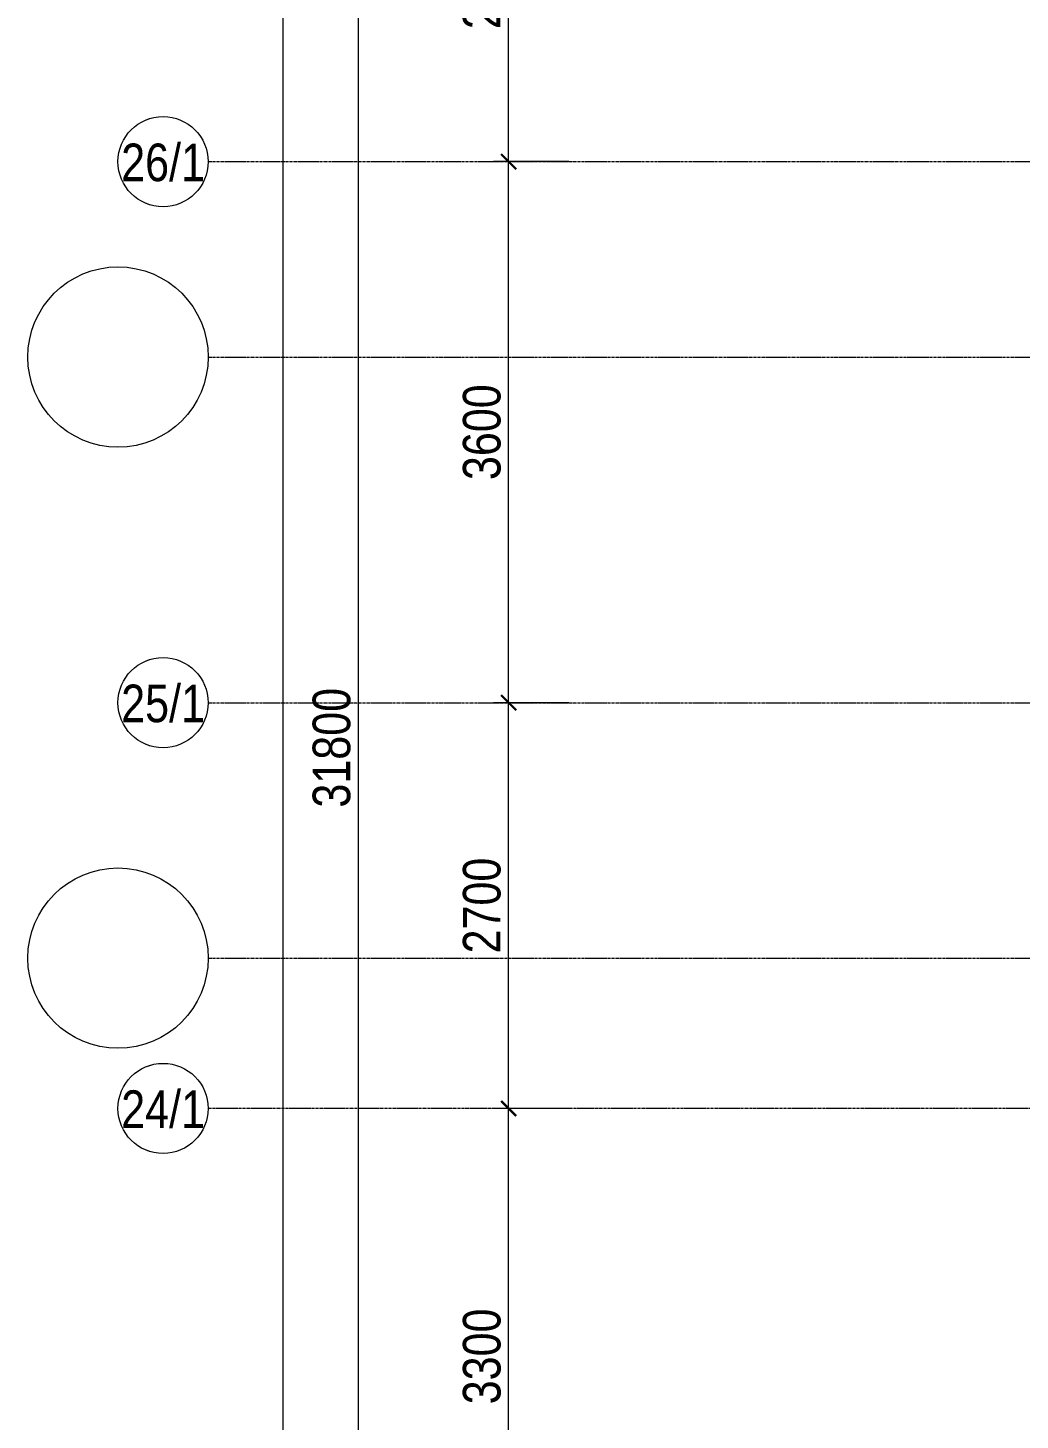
# Model space of a CAD drawing. Header units: millimetres. Extents: x 470010 to 1231400, y -134005 to 421770.
# Drawn here: x 665719 to 672323, y -13485 to -4221 of the extents above; entities that cross this region are included whole.
import ezdxf
from ezdxf.enums import TextEntityAlignment as Align

# ---------------------------------------------------------------- set-up
doc = ezdxf.new("R2010")
doc.units = ezdxf.units.MM
doc.linetypes.add('CENTER2', pattern=[28.575, 19.05, -3.175, 3.175, -3.175])
doc.layers.get('Defpoints').update_dxf_attribs({"color": 140})
doc.layers.add('АР_Делит', color=120, linetype='Continuous', lineweight=0, plot=False)
doc.layers.add('РД_Оси_100', color=7, linetype='Continuous', lineweight=0, true_color=0x525252)
doc.layers.add('РД_Оси_размер', color=8, linetype='Continuous', lineweight=0)
doc.styles.add('style1', font='ARIALN.TTF')
doc.styles.add('ккк', font='isocpeur.ttf', dxfattribs={"width": 0.85, "oblique": 15})
doc.dimstyles.new('Dim100_ареал', dxfattribs={"dimscale": 100, "dimtxt": 2.5, "dimasz": 1, "dimexe": 1, "dimexo": 1, "dimgap": 0.5, "dimtad": 1, "dimzin": 12, "dimdsep": 46, "dimtxsty": 'style1', "dimblk": 'ARCHTICK', "dimcen": 1, "dimdle": 1, "dimclrd": 256, "dimclre": 256, "dimaunit": 1, "dimadec": 0, "dimazin": 3, "dimtfac": 1, "dimtmove": 1, "dimatfit": 3, "dimldrblk": 'OPEN30', "dimfxl": 4, "dimfxlon": 1, "dimtolj": 1, "dimtzin": 0, "dimlwd": 9, "dimlwe": 9, "dimarcsym": 0})

# ---------------------------------------------------------------- blocks, each defined once
blk = doc.blocks.new('A-iden')
at = {"linetype": 'Continuous', "lineweight": 5}
blk.add_circle((0, -4), 3, dxfattribs=at)
at = {"color": 0, "linetype": 'Continuous', "lineweight": 20, "style": 'ккк', "width": 0.85}
blk.add_attdef('ID', text='', height=4, dxfattribs=at).set_placement((0.314, -3.853), align=Align.MIDDLE_CENTER)
blk = doc.blocks.new('_ArchTick')
at = {"color": 0, "linetype": 'ByBlock', "const_width": 0.15}
blk.add_lwpolyline([(-0.5, -0.5), (0.5, 0.5)], dxfattribs=at)
blk = doc.blocks.new('*D154')
at = {"layer": 'Defpoints', "color": 0, "transparency": 16777216}
for p in [(-5455, 134700), (-2955, 134700), (-2955, 0)]:
    blk.add_point(p, dxfattribs=at)
at = {"layer": 'РД_Оси_размер', "lineweight": 9, "transparency": 16777216}
for p, q in [((-5455, -100), (-5455, 134800)), ((-5055, 134700), (-5555, 134700)), ((-5055, 0), (-5555, 0))]:
    blk.add_line(p, q, dxfattribs=at)
at = {"layer": 'РД_Оси_размер', "lineweight": 9, "transparency": 16777216, "xscale": 100, "yscale": 100, "zscale": 100}
for p, rotation in [((-5455, 134700), 90), ((-5455, 0), 270)]:
    blk.add_blockref('_ArchTick', p, dxfattribs=dict(at, rotation=rotation))
at = {"layer": 'РД_Оси_размер', "color": 0, "transparency": 16777216, "insert": (-5632.6, 67350), "char_height": 250, "attachment_point": 5, "rotation": 90, "style": 'style1'}
blk.add_mtext('\\A1;134700', dxfattribs=at)
blk = doc.blocks.new('_Open30')
at = {"color": 0, "linetype": 'ByBlock', "lineweight": -2}
for p, q in [((-1, 0.268), (0, 0)), ((0, 0), (-1, -0.268)), ((0, 0), (-1, 0))]:
    blk.add_line(p, q, dxfattribs=at)
blk = doc.blocks.new('*D175')
at = {"layer": 'Defpoints', "color": 0, "transparency": 16777216}
for p in [(-3955, 82200), (-2955, 82200), (-2955, 78900)]:
    blk.add_point(p, dxfattribs=at)
at = {"layer": 'РД_Оси_размер', "lineweight": 9, "transparency": 16777216}
for p, q in [((-3955, 78800), (-3955, 82300)), ((-3555, 82200), (-4055, 82200)), ((-3555, 78900), (-4055, 78900))]:
    blk.add_line(p, q, dxfattribs=at)
at = {"layer": 'РД_Оси_размер', "lineweight": 9, "transparency": 16777216, "xscale": 100, "yscale": 100, "zscale": 100}
for p, rotation in [((-3955, 82200), 90), ((-3955, 78900), 270)]:
    blk.add_blockref('_ArchTick', p, dxfattribs=dict(at, rotation=rotation))
at = {"layer": 'РД_Оси_размер', "color": 0, "transparency": 16777216, "insert": (-4132.6, 80550), "char_height": 250, "attachment_point": 5, "rotation": 90, "style": 'style1'}
blk.add_mtext('\\A1;3300', dxfattribs=at)
blk = doc.blocks.new('*D176')
at = {"layer": 'Defpoints', "color": 0, "transparency": 16777216}
for p in [(-3955, 84900), (-2955, 84900), (-2955, 82200)]:
    blk.add_point(p, dxfattribs=at)
at = {"layer": 'РД_Оси_размер', "lineweight": 9, "transparency": 16777216}
for p, q in [((-3955, 82100), (-3955, 85000)), ((-3555, 84900), (-4055, 84900)), ((-3555, 82200), (-4055, 82200))]:
    blk.add_line(p, q, dxfattribs=at)
at = {"layer": 'РД_Оси_размер', "lineweight": 9, "transparency": 16777216, "xscale": 100, "yscale": 100, "zscale": 100}
for p, rotation in [((-3955, 84900), 90), ((-3955, 82200), 270)]:
    blk.add_blockref('_ArchTick', p, dxfattribs=dict(at, rotation=rotation))
at = {"layer": 'РД_Оси_размер', "color": 0, "transparency": 16777216, "insert": (-4132.6, 83550), "char_height": 250, "attachment_point": 5, "rotation": 90, "style": 'style1'}
blk.add_mtext('\\A1;2700', dxfattribs=at)
blk = doc.blocks.new('*D177')
at = {"layer": 'Defpoints', "color": 0, "transparency": 16777216}
for p in [(-3955, 88500), (-2955, 88500), (-2955, 84900)]:
    blk.add_point(p, dxfattribs=at)
at = {"layer": 'РД_Оси_размер', "lineweight": 9, "transparency": 16777216}
for p, q in [((-3955, 84800), (-3955, 88600)), ((-3555, 88500), (-4055, 88500)), ((-3555, 84900), (-4055, 84900))]:
    blk.add_line(p, q, dxfattribs=at)
at = {"layer": 'РД_Оси_размер', "lineweight": 9, "transparency": 16777216, "xscale": 100, "yscale": 100, "zscale": 100}
for p, rotation in [((-3955, 88500), 90), ((-3955, 84900), 270)]:
    blk.add_blockref('_ArchTick', p, dxfattribs=dict(at, rotation=rotation))
at = {"layer": 'РД_Оси_размер', "color": 0, "transparency": 16777216, "insert": (-4132.6, 86700), "char_height": 250, "attachment_point": 5, "rotation": 90, "style": 'style1'}
blk.add_mtext('\\A1;3600', dxfattribs=at)
blk = doc.blocks.new('*D178')
at = {"layer": 'Defpoints', "color": 0, "transparency": 16777216}
for p in [(-3955, 90900), (-2955, 90900), (-2955, 88500)]:
    blk.add_point(p, dxfattribs=at)
at = {"layer": 'РД_Оси_размер', "lineweight": 9, "transparency": 16777216}
for p, q in [((-3955, 88400), (-3955, 91000)), ((-3555, 90900), (-4055, 90900)), ((-3555, 88500), (-4055, 88500))]:
    blk.add_line(p, q, dxfattribs=at)
at = {"layer": 'РД_Оси_размер', "lineweight": 9, "transparency": 16777216, "xscale": 100, "yscale": 100, "zscale": 100}
for p, rotation in [((-3955, 90900), 90), ((-3955, 88500), 270)]:
    blk.add_blockref('_ArchTick', p, dxfattribs=dict(at, rotation=rotation))
at = {"layer": 'РД_Оси_размер', "color": 0, "transparency": 16777216, "insert": (-4132.6, 89700), "char_height": 250, "attachment_point": 5, "rotation": 90, "style": 'style1'}
blk.add_mtext('\\A1;2400', dxfattribs=at)
blk = doc.blocks.new('*D199')
at = {"layer": 'Defpoints', "color": 0, "transparency": 16777216}
for p in [(-4955, 100500), (-2955, 100500), (-2955, 68700)]:
    blk.add_point(p, dxfattribs=at)
at = {"layer": 'РД_Оси_размер', "lineweight": 9, "transparency": 16777216}
for p, q in [((-4955, 68600), (-4955, 100600)), ((-4555, 100500), (-5055, 100500)), ((-4555, 68700), (-5055, 68700))]:
    blk.add_line(p, q, dxfattribs=at)
at = {"layer": 'РД_Оси_размер', "lineweight": 9, "transparency": 16777216, "xscale": 100, "yscale": 100, "zscale": 100}
for p, rotation in [((-4955, 100500), 90), ((-4955, 68700), 270)]:
    blk.add_blockref('_ArchTick', p, dxfattribs=dict(at, rotation=rotation))
at = {"layer": 'РД_Оси_размер', "color": 0, "transparency": 16777216, "insert": (-5132.6, 84600), "char_height": 250, "attachment_point": 5, "rotation": 90, "style": 'style1'}
blk.add_mtext('\\A1;31800', dxfattribs=at)
blk = doc.blocks.new('СОШ_2200_АР_ОСИ_М100_28.05.24')
at = {"layer": 'АР_Делит', "color": 251, "linetype": 'CENTER2', "true_color": 0x636466}
for p, q in [((-5954.958, 87200), (47367.08, 87200)), ((-5954.958, 83200), (47367.08, 83200))]:
    blk.add_line(p, q, dxfattribs=at)
at = {"layer": 'АР_Делит', "color": 251, "true_color": 0x636466}
for centre in [(-6554.958, 87200), (-6554.958, 83200)]:
    blk.add_circle(centre, 600, dxfattribs=at)
at = {"layer": 'РД_Оси_100', "color": 251, "linetype": 'CENTER2', "true_color": 0x636466}
for p, q in [((-5954.958, 88500), (119910, 88500)), ((-5954.958, 84900), (119910, 84900)), ((119910, 82200), (-5954.958, 82200))]:
    blk.add_line(p, q, dxfattribs=at)
at = {"layer": 'РД_Оси_100', "color": 251, "true_color": 0x636466}
ref = blk.add_blockref('A-iden', (-6254.958, 88900), dxfattribs=dict(at, xscale=100, yscale=100, zscale=100))
ref.add_attrib('ID', '26/1', dxfattribs={"layer": '0', "linetype": 'Continuous', "height": 250, "style": 'style1'}).set_placement((-6254.958, 88500), align=Align.MIDDLE)
ref = blk.add_blockref('A-iden', (-6254.958, 85300), dxfattribs=dict(at, xscale=100, yscale=100, zscale=100))
ref.add_attrib('ID', '25/1', dxfattribs={"layer": '0', "linetype": 'Continuous', "height": 250, "style": 'style1'}).set_placement((-6254.958, 84900), align=Align.MIDDLE)
ref = blk.add_blockref('A-iden', (-6254.958, 82600), dxfattribs=dict(at, xscale=100, yscale=100, zscale=100))
ref.add_attrib('ID', '24/1', dxfattribs={"layer": '0', "linetype": 'Continuous', "height": 250, "style": 'style1'}).set_placement((-6254.958, 82200), align=Align.MIDDLE)
at = {"layer": 'РД_Оси_размер', "color": 251, "true_color": 0x636466}
for base, p1, p2, picture, middle in [((-5454.958, 134700), (-2954.958, 0), (-2954.958, 134700), '*D154', (-5632.601, 67350)), ((-4954.958, 100500), (-2954.958, 68700), (-2954.958, 100500), '*D199', (-5132.601, 84600)), ((-3954.958, 90900), (-2954.958, 88500), (-2954.958, 90900), '*D178', (-4132.601, 89700)), ((-3954.958, 88500), (-2954.958, 84900), (-2954.958, 88500), '*D177', (-4132.601, 86700)), ((-3954.958, 84900), (-2954.958, 82200), (-2954.958, 84900), '*D176', (-4132.601, 83550)), ((-3954.958, 82200), (-2954.958, 78900), (-2954.958, 82200), '*D175', (-4132.601, 80550))]:
    dim = blk.add_linear_dim(base=base, p1=p1, p2=p2, angle=90, dimstyle='Dim100_ареал', dxfattribs=at)
    dim.commit()
    dim.dimension.update_dxf_attribs({"geometry": picture, "text_midpoint": middle})
blk = doc.blocks.new('A$C9108343f')
at = {"layer": 'РД_Оси_100'}
blk.add_blockref('СОШ_2200_АР_ОСИ_М100_28.05.24', (7155, 6755), dxfattribs=at)
at = {"layer": 'Defpoints', "color": 18, "true_color": 0x000000, "style": 'style1'}
for p in [(143949.3, 316089.1), (143975, 281639.5), (143890.4, 273244.7), (143840, 264276.8), (143967.8, 254892.4), (12252, 104178.1), (12382.6, 96023.1)]:
    blk.add_attdef('АР-ПОМЕЩЕНИЕ:НАИМЕНОВАНИЕ', text='', height=100, dxfattribs=at).set_placement(p, align=Align.MIDDLE)
at = {"layer": 'Defpoints', "color": 18, "true_color": 0x000000, "style": 'style1', "flags": 8}
for p in [(143951.3, 279099.1), (143848.3, 269251.1), (143875.3, 260094.2), (144049.7, 250824.7), (163419.3, 238153.4), (155897.5, 237966), (183037.2, 237966), (143342.9, 237876.2)]:
    blk.add_attdef('АР-ПОМЕЩЕНИЕ:НАИМЕНОВАНИЕ', text='', height=100, dxfattribs=at).set_placement(p, align=Align.MIDDLE)

msp = doc.modelspace()

# ---------------------------------------------------------------- block references
msp.add_blockref('A$C9108343f', (665718.612, -100366.242))
at = {"layer": 'РД_Оси_100'}
msp.add_blockref('СОШ_2200_АР_ОСИ_М100_28.05.24', (672873.57, -93611.242), dxfattribs=at)

doc.saveas('drawing.dxf')
